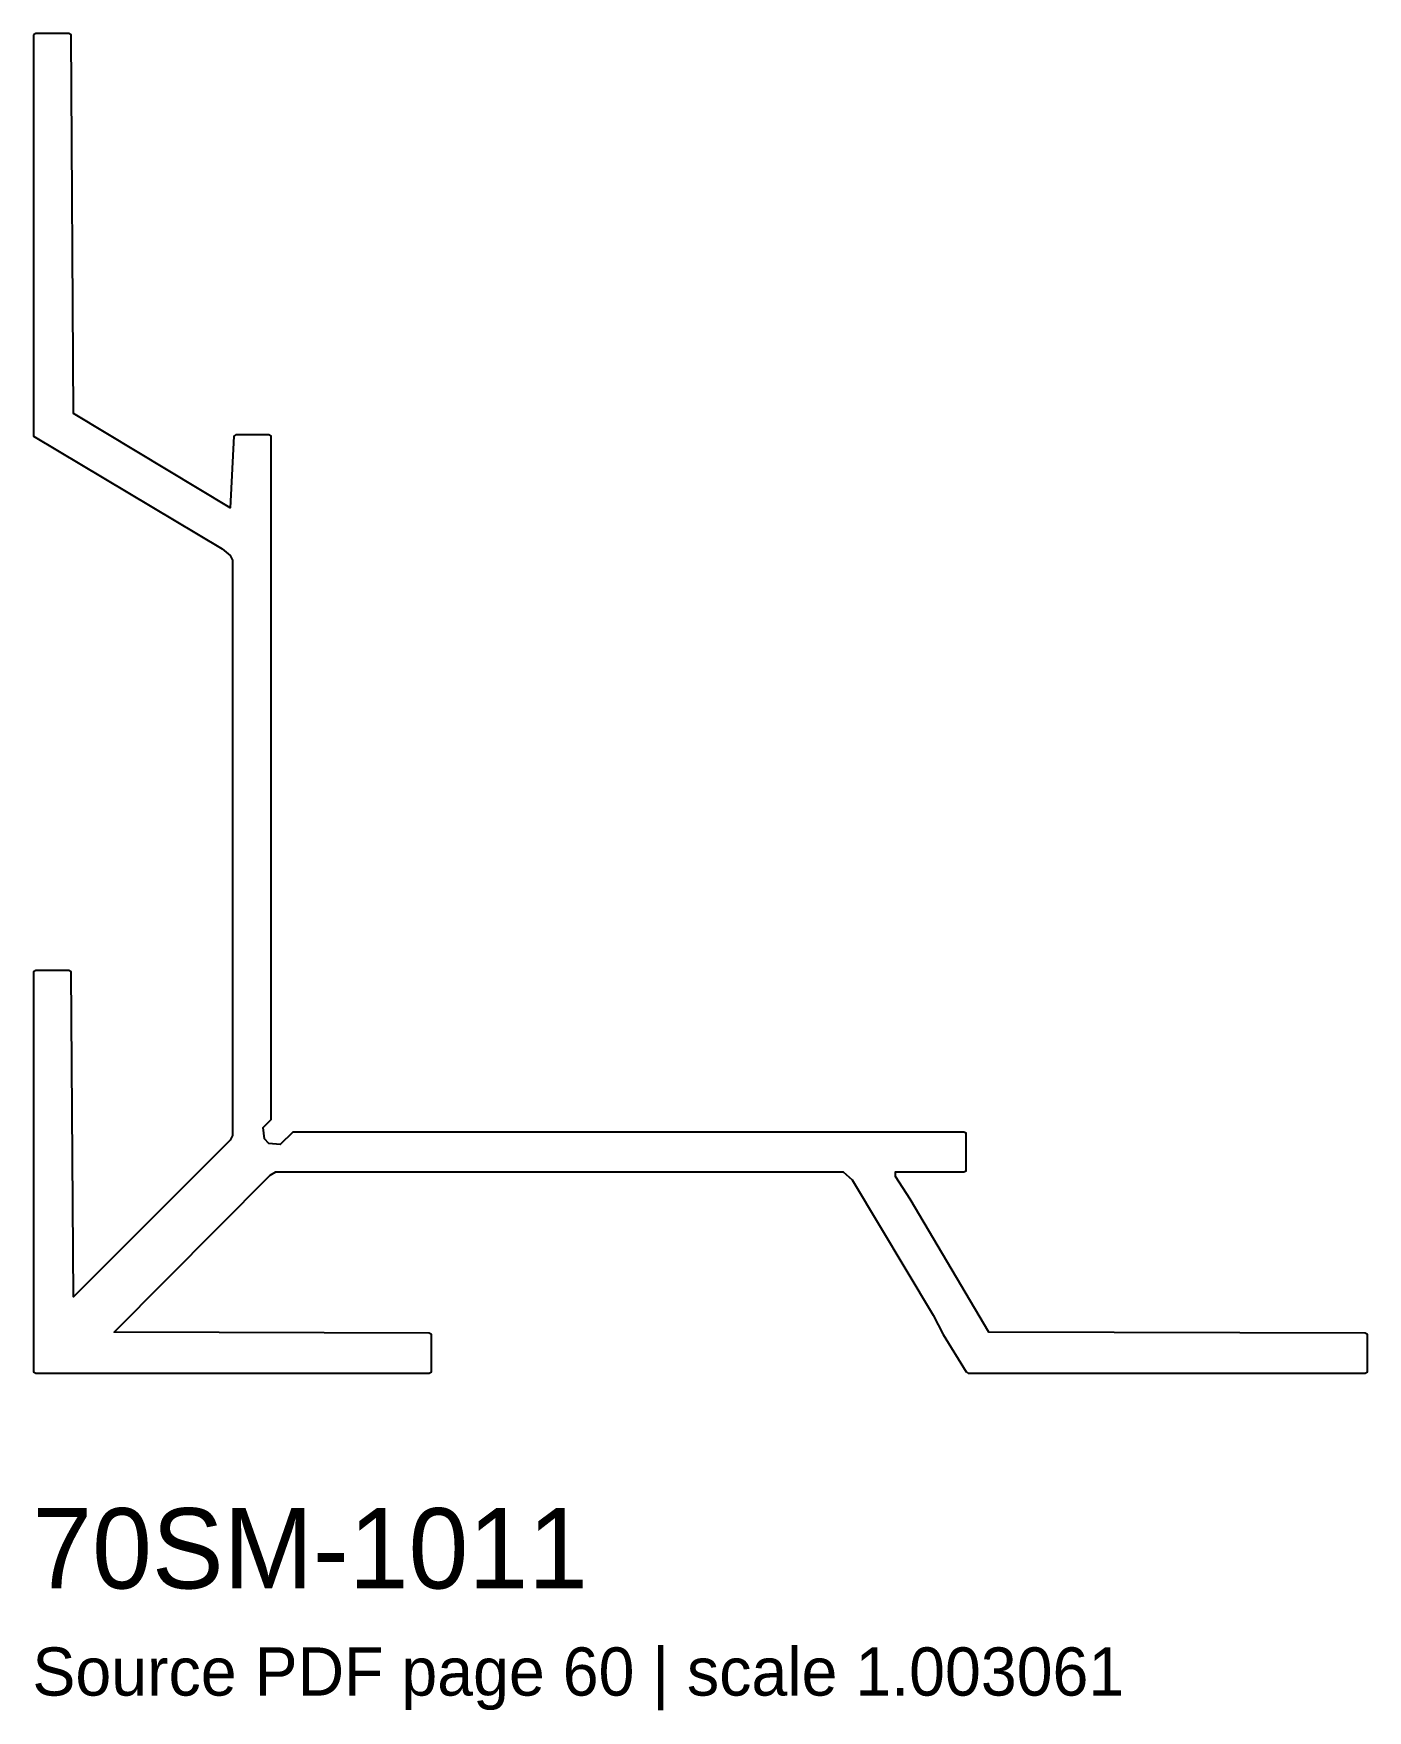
# Model space of a CAD drawing. Header units: millimetres. Extents: x 0 to 49.9, y -12.6 to 50.1.
import ezdxf

# ---------------------------------------------------------------- set-up
doc = ezdxf.new("R2010")
doc.units = ezdxf.units.MM
doc.layers.add('INFO', color=7, linetype='Continuous')
doc.layers.add('PROFILE', color=7, linetype='Continuous')

msp = doc.modelspace()

# ---------------------------------------------------------------- linework, layer by layer
at = {"layer": 'PROFILE'}
msp.add_lwpolyline([(0.042, 50.021), (0.042, 35.032), (7.091, 30.828), (7.389, 30.573), (7.473, 30.403), (7.473, 8.917), (7.389, 8.747), (1.529, 2.887), (1.444, 15.032), (1.359, 15.074), (0.127, 15.074), (0.042, 15.032), (0.042, 0.085), (0.127, 0.042), (14.82, 0.042), (14.904, 0.085), (14.904, 1.486), (14.82, 1.529), (3.057, 1.571), (8.875, 7.431), (9.087, 7.558), (30.276, 7.558), (30.616, 7.261), (33.631, 2.208), (34.013, 1.486), (34.862, 0.085), (34.947, 0.042), (49.767, 0.042), (49.851, 0.085), (49.851, 1.486), (49.767, 1.529), (35.711, 1.571), (32.781, 6.539), (32.229, 7.389), (32.229, 7.558), (34.777, 7.558), (34.862, 7.601), (34.862, 9.002), (34.777, 9.045), (9.724, 9.045), (9.257, 8.578), (8.832, 8.62), (8.662, 8.79), (8.62, 9.214), (8.917, 9.512), (8.917, 35.032), (8.832, 35.074), (7.601, 35.074), (7.516, 35.032), (7.389, 32.357), (1.529, 35.881), (1.444, 50.021), (1.359, 50.064), (0.127, 50.064)], close=True, dxfattribs=at)

# ---------------------------------------------------------------- texts
at = {"layer": 'INFO'}
for s, height, p in [('70SM-1011', 3, (0, -8)), ('Source PDF page 60 | scale 1.003061', 1.8, (0, -12))]:
    msp.add_text(s, height=height, dxfattribs=at).set_placement(p)

doc.saveas('drawing.dxf')
